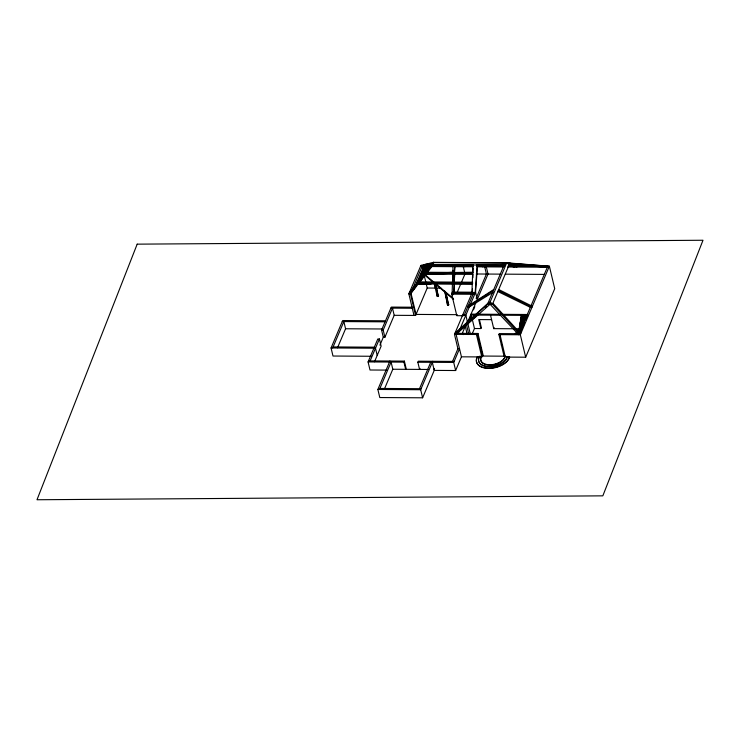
<?xml version="1.0" encoding="UTF-8"?>
<svg xmlns="http://www.w3.org/2000/svg" width="740" height="740" viewBox="0 0 740 740"><rect width="100%" height="100%" fill="white"/><g stroke="black" fill="none" stroke-linecap="round" stroke-linejoin="round"><path stroke-width="1.11" d="M453.722 293.132L454.027 284.262M454.379 274.272L454.073 283.143L454.776 274.355M454.702 264.864L454.416 273.153L452.778 274.262L452.464 283.124M453.287 294.159L454.157 292.096L454.425 284.345M455.1 264.874L454.416 273.153L425.62 274.54M472.25 284.373L472.286 283.254L419.154 282.911L431.54 282.995L430.902 284.114L417.961 283.855L472.231 284.373L472.684 283.346M473.212 268.093L472.592 274.383L426.693 274.096L427.193 271.904M452.63 295.269L452.121 293.114L452.427 284.252M427.128 273.06L426.693 274.096L452.815 273.143L453.111 264.855M453.176 274.346L452.908 282.097L419.589 281.885L418.896 283.124M471.917 293.234L472.925 264.976M452.547 361.407L457.912 348.725L454.49 334.36L472.361 292.207L472.471 288.887M472.869 277.787L472.99 274.466M433.057 264.559L426.647 272.764L427.045 272.283L453.13 272.413L426.601 273.282L452.815 273.143L453.232 270.267M389.925 361.018L377.863 389.462L379.796 397.546L422.614 397.805L434.232 370.389L455.637 370.527L461.446 356.819L456.099 334.369L490.065 304.251L490.213 301.791L506.734 262.811L549.367 266.224L554.723 288.674L525.678 357.207L507.326 357.096M504.051 265.253L504.208 262.793L501.11 265.151L504.051 265.253L506.734 262.811L509.897 263.144L492.47 304.26L487.54 304.233L504.523 264.143M477.171 265.003L475.135 293.262L452.121 293.114M477.494 300.311L475.57 292.226L477.531 265.105M420.255 279.692L424.612 265.484L473.304 265.762M427.147 271.774L427.11 271.987M432.613 264.522L429.82 264.643L428.978 267.677M420.413 279.831L426.592 265.595L425.787 265.604L426.24 265.484L423.039 271.377M417.73 282.088L424.612 265.484M427.341 271.562L427.544 271.071L427.239 271.515M371.304 356.264L332.991 356.032L331.067 347.957L342.685 320.54L385.503 320.799M332.676 347.966L343.86 321.576L345.571 328.764L337.505 347.782M386.9 370.102L370 370L368.076 361.925L377.807 338.957L379.417 338.976L381.128 346.154L374.514 361.749M379.935 345.154L383.292 337.236L381.581 330.049L391.312 307.091L412.726 307.22L412.291 308.256L390.877 308.118M370.12 360.898L379.417 338.976M384.902 337.246L383.19 330.059L392.487 308.127L394.198 315.314L384.902 337.246L383.292 337.236M507.575 267.001L548.932 267.251L509.462 264.171L506.734 262.811L433.409 262.358L420.921 265.447L408.859 293.882L414.002 315.434M416.546 285.659L410.469 293.891L415.603 315.443L394.198 315.314M412.245 289.701L422.087 266.483L423.937 266.039M416.454 283.716L424.177 265.595M420.07 281.228L421.042 279.914L419.154 282.911L424.806 275.114M424.251 273.754L428.108 264.652L426.351 270.368L425.62 270.516L424.251 273.754L428.7 264.513L456.765 264.791L459.855 265.706M379.472 389.471L391.09 362.064L392.801 369.242L384.3 389.296M415.603 315.443L427.221 288.036L424.279 275.687M404.373 361.111L406.084 368.298L405.65 369.325L403.938 362.138L404.373 361.111L368.511 360.889M435.684 283.448L438.33 296.481L437.266 296.472L436.748 292.42M446.22 293.197L448.597 305.111L447.534 305.102L444.611 290.95L445.147 293.197M419.996 368.381L419.562 369.408L417.85 362.221L418.285 361.194L454.147 361.416M461.455 265.716L461.899 264.661L473.276 264.726M462.26 264.772L461.815 265.827L473.193 265.891M463.416 315.739L456.811 315.693L451.678 294.15L452.556 292.087M447.534 305.102L447.016 301.05M465.34 265.716L464.905 266.742L457.311 264.485M456.95 292.938L465.007 273.92M419.515 388.685L430.699 362.304M422.614 397.805L420.681 389.721L432.743 361.286M434.01 369.491L434.454 368.464M480.121 264.772L479.668 265.827L480.482 264.883M456.099 334.369L460.779 329.578M464.23 315.175L473.961 292.217M470.205 304.88L475.57 292.226M477.282 299.413L488.021 274.059L486.31 266.872L486.754 265.845L482.878 264.513M476.125 298.35L486.421 274.05L484.709 266.863M467.338 321.475L462.685 332.436L463.203 334.619M467.985 321.345L475.94 302.568M468.633 321.216L471.685 314.019M473.471 309.801L474.812 306.637M455.637 370.527L453.713 362.443L459.522 348.734L457.912 348.725M472.277 333.657L474.46 328.514L471.038 314.149L500.767 314.334M477.948 333.472L483.081 355.024L482.647 356.051L477.513 334.499L477.948 333.472L458.143 333.351L469.761 305.935L468.152 305.925L493.784 289.497M474.46 328.514L480.88 328.551L481.315 327.524L479.446 319.671M519.674 328.791L493.728 328.634L494.163 327.607M504.486 355.154L504.051 356.18L498.917 334.628L499.352 333.601L518.055 333.712M527.694 316.082L521.163 315.591L521.45 314.907L526.806 314.935M526.066 319.476L520.72 319.44L521.561 315.351L503.163 315.24M524.817 320.605L520.534 320.577L521.302 318.071M523.199 324L519.98 323.981L521.404 318.524M520.932 320.337L521.117 319.208M523.014 325.128L519.804 325.11L520.562 322.612M515.845 334.332L516.677 332.371L514.855 333.712M522.459 328.532L519.249 328.514L520.673 323.056M516.918 334.341L517.741 332.38M521.21 329.661L519.064 329.651L519.832 327.145M518.796 332.389L518.777 330.336L519.933 327.598M518.407 332.602L519.277 330.549M519.156 333.721L547.766 266.215L549.367 266.224L520.322 334.757L525.678 357.207M428.978 266.613L429.82 264.643L432.872 263.912M424.658 264.532L431.17 263.532L430.273 263.56M419.867 277.26L416.694 283.143L417.915 281.635M430.329 264.171L431.17 263.532M421.042 279.914L418.84 282.726M409.303 292.855L432.123 263.699L433.409 262.358L434.195 262.598L432.484 263.024M418.757 283.429L418.045 284.216L431.54 282.995M487.974 303.206L454.934 333.333L456.534 333.342M462.482 328.07L478.613 313.76M485.403 307.738L487.105 306.231M418.803 283.605L418.045 284.216L419.108 284.031M493.349 290.524L467.717 306.952L469.327 306.961L493.025 292.3M485.875 295.963L487.771 294.788M429.246 267.048L430.81 263.421L428.284 268.722M423.447 265.225L425.306 264.772M432.123 263.699L420.477 266.474L453 266.668M425.787 265.604L428.016 265.068M504.957 263.107L506.734 262.811M509.897 263.144L508.584 263.209L547.766 266.215M438.681 272.671L473.064 272.237M429.82 264.643L430.708 264.615M441.826 272.699L453.13 272.413M507.52 263.052L432.595 262.589L431.688 264.726L408.859 293.882L410.469 293.891L433.298 264.735L433.409 262.358L431.688 264.726L504.088 265.17M437.146 264.55L459.179 264.643M476.69 264.754L478.965 264.763M458.005 264.689L473.156 264.883M480.232 264.846L477.226 264.809L504.384 265.087M420.921 265.447L422.522 265.457M476.717 265.78L480.13 265.808M485.144 265.836L504.652 265.956M508.01 265.975L511.368 265.993M514.726 266.012L540.986 266.178M476.606 265.91L480.02 265.938M455.285 266.687L472.869 266.789M477.42 266.816L503.098 266.974M452.815 273.143L472.629 273.264M438.681 273.754L423.798 273.661L434.241 282.449M476.283 273.985L500.693 274.133M505.291 274.161L544.437 274.401M454.508 282.107L472.712 282.218M427.221 288.036L440.883 288.119M444.324 291.634L445.397 291.643L448.597 305.111M454.157 292.096L472.361 292.207M451.678 294.15L474.691 294.289M437.553 295.787L438.626 295.796M447.82 304.418L448.893 304.427M503.052 314.343L527.768 314.491M457.255 314.667L416.037 314.417L410.904 292.864M471.25 315.046L500.86 315.231M462.63 315.166L465.839 315.194L467.55 322.372M521.163 315.591L527.583 315.629M520.979 316.72L527.398 316.766M521.09 317.173L526.436 317.201M520.793 317.858L526.149 317.895M520.904 318.311L526.251 318.339M520.609 318.996L525.964 319.023M491.582 319.652L478.743 319.578L480.88 328.551M520.423 320.124L524.706 320.152M520.248 321.262L524.521 321.289M520.35 321.706L524.632 321.733M520.063 322.4L524.346 322.418M342.25 321.567L385.068 321.826M520.165 322.844L524.447 322.871M519.878 323.528L524.16 323.556M519.693 324.666L523.976 324.693M519.508 325.794L522.718 325.813M519.619 326.248L522.829 326.266M519.323 326.932L522.542 326.95M519.434 327.385L521.571 327.394M519.147 328.07L522.357 328.088M518.962 329.198L521.099 329.217M345.571 328.764L382.201 328.986M518.777 330.336L520.914 330.345M381.581 330.049L383.19 330.059M477.513 334.499L454.49 334.36L490.213 301.791L520.322 334.757L498.917 334.628M501.248 345.016L502.321 345.016M333.111 346.93L374.32 347.19M331.067 347.957L375.495 348.226L377.206 355.404M479.502 356.329L481.648 356.338A12.543 7.234 -13.4 0 0 489.751 365.079A12.543 7.234 -13.4 0 0 505.189 356.486L507.409 356.8A14.791 8.529 -13.4 0 1 489.233 366.744A14.791 8.529 -13.4 0 1 479.576 356.625L479.502 356.329A14.791 8.529 -13.4 0 0 489.168 366.448A14.791 8.529 -13.4 0 0 507.335 356.495M507.409 356.8L509.62 357.106A17.039 9.823 -13.4 0 1 488.724 368.418A17.039 9.823 -13.4 0 1 477.504 356.911L479.576 356.625M461.446 356.819L482.091 356.939M368.076 361.925L403.938 362.138M417.85 362.221L453.713 362.443M392.801 369.242L428.127 369.464M379.907 388.445L421.125 388.694M377.863 389.462L420.681 389.721M480.51 264.939L476.579 264.911L483.1 266.853M520.84 331.936L518.592 331.474L520.738 331.492M518.879 330.78L521.025 330.808M508.204 264.245L547.332 267.242M508.75 263.505L517.26 266.03L516.825 267.057L509.222 264.8M508.805 265.41L514.291 267.048M460.215 265.817L463.296 266.733L464.766 272.894M480.186 264.837L486.31 266.872M497.9 291.532L530.34 307.341L531.94 307.35L498.279 290.552M498.714 289.525L532.384 306.323M435.98 283.91L453.398 298.544M433.214 282.301L424.011 274.558L423.308 271.617M434.907 283.725L453.629 299.46M490.065 304.251L518.721 334.748M492.905 303.233L520.766 333.731M521.349 314.454L521.663 315.804M499.99 334.637L505.189 356.486M499.352 333.601L499.87 335.757M490.518 315.166L493.728 328.634M476.44 334.489L481.648 356.338M467.763 323.269L470.437 334.499M466.505 324.74L468.846 334.545M465.164 325.813L467.236 334.536M445.684 295.436L446.488 298.803M435.388 284.132L438.33 296.481M434.611 283.439L435.416 286.805M434.325 284.123L437.266 296.472M422.087 266.483L422.818 269.564M432.299 362.313L434.232 370.389M509.546 356.81A17.039 9.823 -13.4 0 1 488.659 368.113A17.039 9.823 -13.4 0 1 477.43 356.615M137.178 244.154L37 499.75L602.832 495.846L703 240.25L137.178 244.154M424.927 272.718L424.455 273.495L424.927 272.718M505.124 356.19L481.574 356.042A12.543 7.234 -13.4 0 0 489.677 364.774A12.543 7.234 -13.4 0 0 505.124 356.19"/></g></svg>
